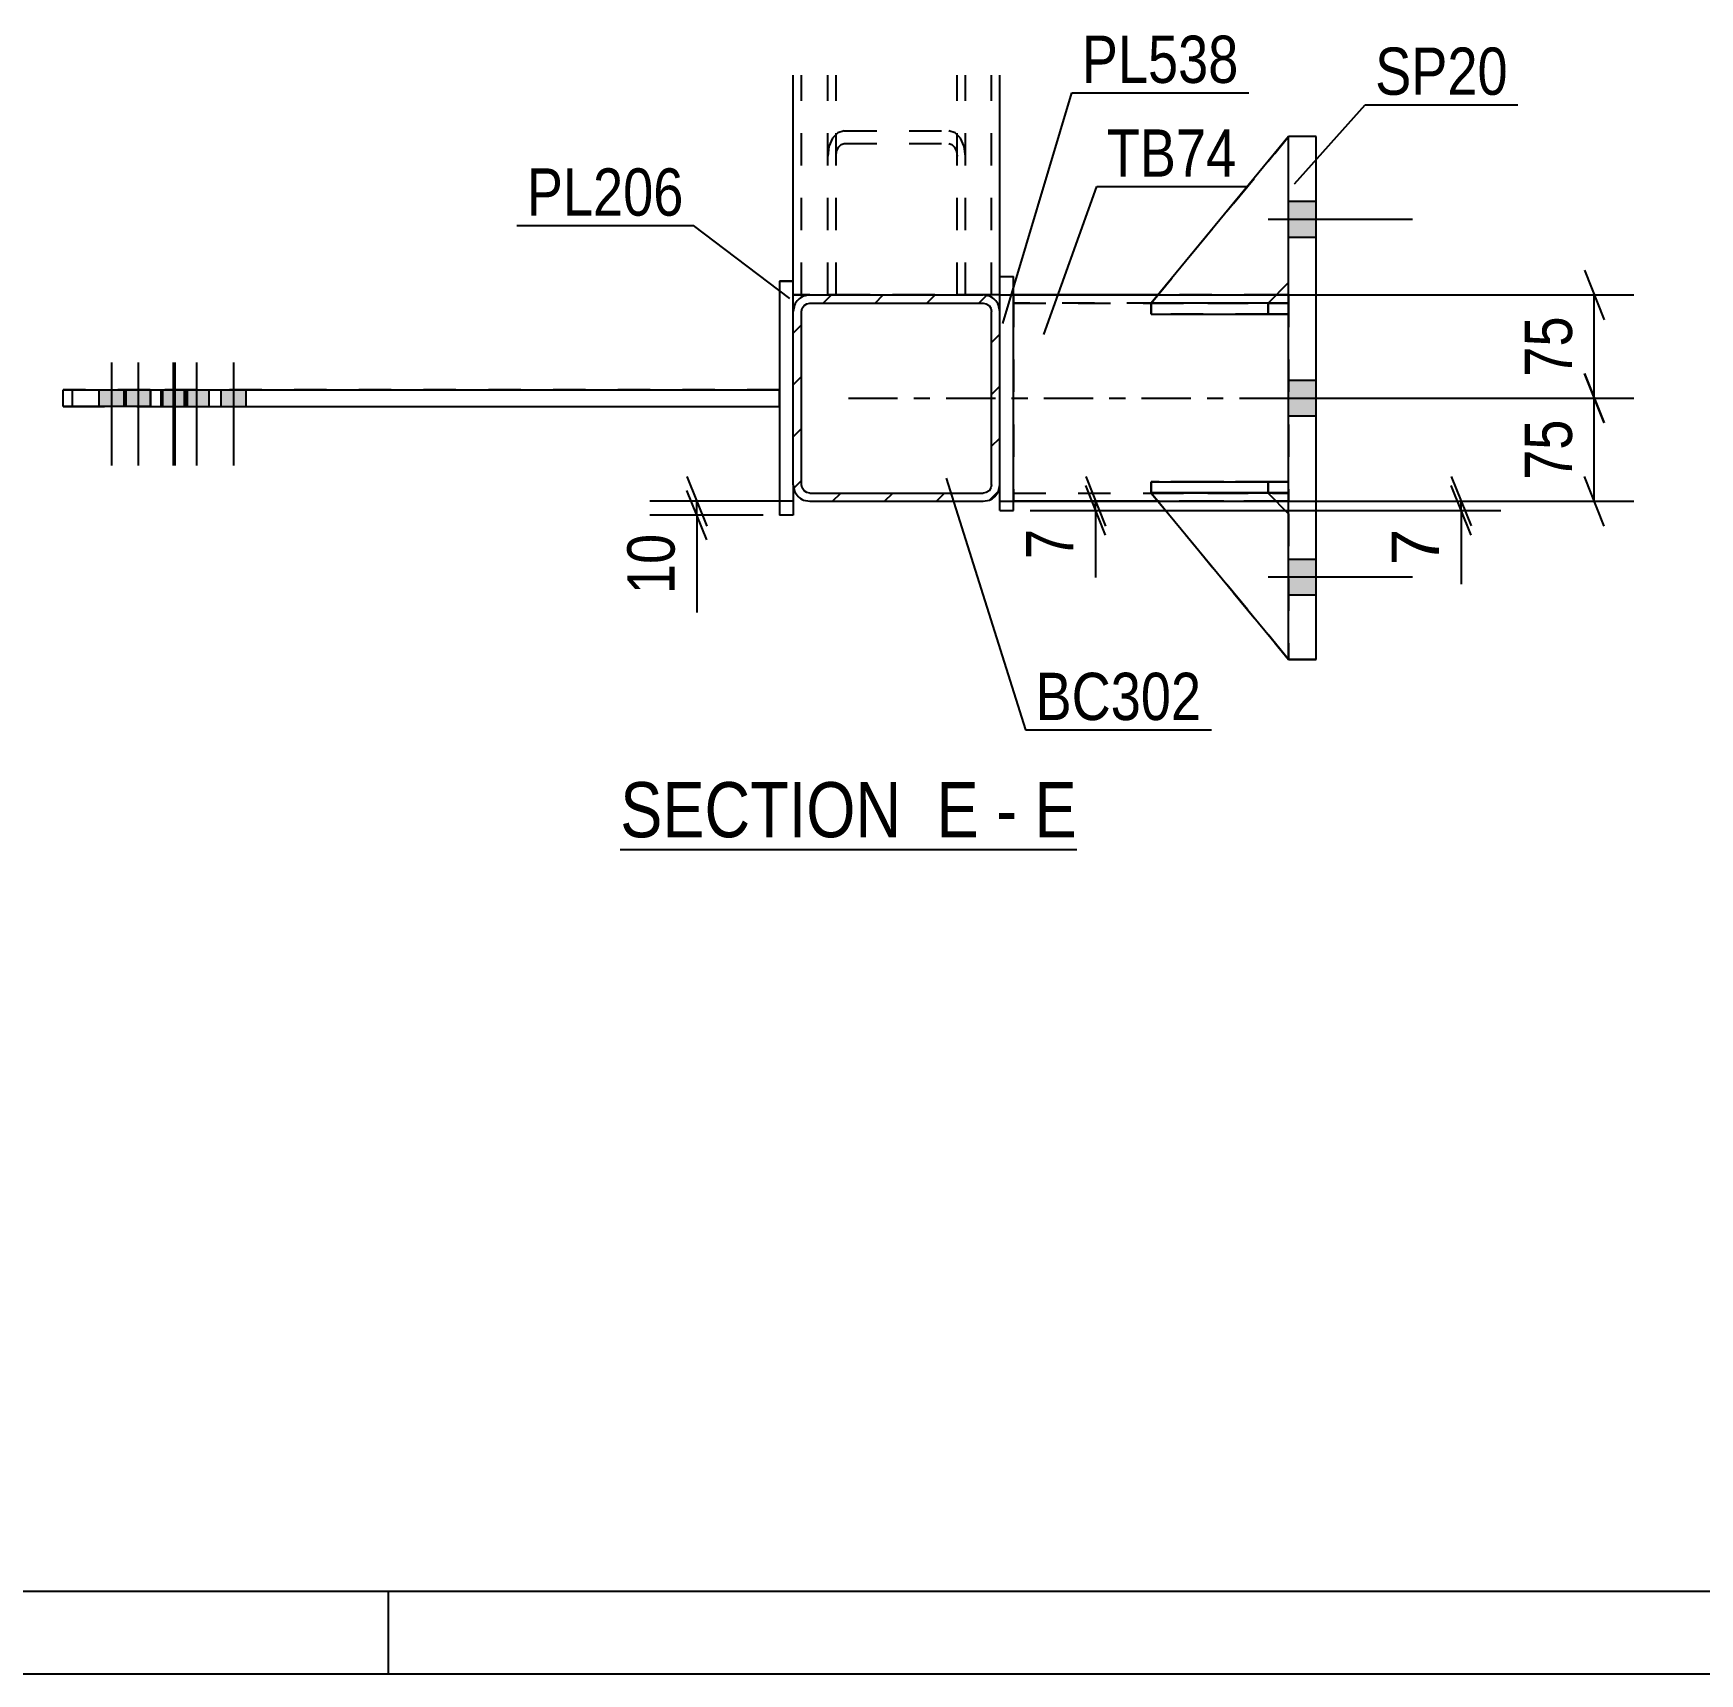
# Model space of a CAD drawing. Header units: millimetres. Extents: x -121 to 720, y -404 to 190.
# Drawn here: x 68.4 to 169.3, y -403.5 to -304.2 of the extents above; entities that cross this region are included whole.
import ezdxf

# ---------------------------------------------------------------- set-up
doc = ezdxf.new("R2010")
doc.units = ezdxf.units.MM
doc.linetypes.add('DXK_LINE_DOT2', pattern=[3.9198, 1.9599, -1.9599])
doc.linetypes.add('DXK_LINE_DOT3', pattern=[5.9187, 2.979, -0.9799, 0.9799, -0.9799])
doc.styles.add('Arial', font='ARIAL.TTF', dxfattribs={"height": 0.2})
doc.styles.add('Arial Narrow', font='ARIALN.TTF', dxfattribs={"height": 0.2})

# ---------------------------------------------------------------- blocks, each defined once
blk = doc.blocks.new('Unknown-318886794-1117')
at = {"color": 5, "linetype": 'Continuous'}
for p, q in [((-116.13, -398.51), (714.87, -398.51)), ((89.87, -403.51), (89.87, -398.51)), ((-121.13, -403.51), (719.87, -403.51))]:
    blk.add_line(p, q, dxfattribs=at)
blk = doc.blocks.new('Unknown-318886794-14 - 7536')
at = {"color": 6, "linetype": 'Continuous'}
blk.add_line((103.91, -353.6), (131.56, -353.6), dxfattribs=at)
at = {"color": 0, "linetype": 'Continuous'}
for points in [[(122.02, -352.85), (122.02, -349.35), (103.91, -349.35), (103.91, -352.85)], [(125.63, -352.85), (125.63, -349.35), (123.07, -349.35), (123.07, -352.85)], [(127.95, -352.85), (127.95, -349.35), (126.68, -349.35), (126.68, -352.85)], [(131.56, -352.85), (131.56, -349.35), (129, -349.35), (129, -352.85)]]:
    blk.add_wipeout(points, dxfattribs=at)
at = {"color": 7, "linetype": 'Continuous', "style": 'Arial Narrow'}
for s, p in [('SECTION ', (103.91, -352.85)), ('E', (123.07, -352.85)), ('E', (129, -352.85)), ('-', (126.68, -352.85))]:
    blk.add_text(s, height=3.34, dxfattribs=at).set_placement(p)
blk = doc.blocks.new('Part-318886794-7538 - 7536')
at = {"color": 2, "linetype": 'Continuous'}
for p, q in [((114.39, -319.17), (114.39, -306.7)), ((126.89, -320), (126.89, -306.7)), ((115.39, -320), (114.39, -320)), ((126.27, -320), (125.89, -320)), ((126.6, -320), (126.27, -320)), ((126.82, -320), (126.6, -320)), ((126.89, -320), (126.82, -320)), ((126.89, -320), (126.89, -320))]:
    blk.add_line(p, q, dxfattribs=at)
at = {"color": 7, "linetype": 'DXK_LINE_DOT2'}
for p, q in [((114.89, -320), (114.89, -306.7)), ((126.39, -320), (126.39, -306.7)), ((114.39, -320), (114.39, -319.17)), ((114.39, -320), (114.39, -320)), ((114.39, -320), (115.39, -320)), ((114.89, -320), (114.93, -320)), ((114.93, -320), (115.01, -320)), ((126.89, -320), (115.39, -320)), ((126.27, -320), (115.39, -320)), ((126.89, -320), (126.89, -320))]:
    blk.add_line(p, q, dxfattribs=at)
blk = doc.blocks.new('Part-318886794-7539 - 7536')
at = {"color": 7, "linetype": 'DXK_LINE_DOT2'}
for p, q in [((116.48, -320), (116.48, -306.7)), ((116.98, -320), (116.98, -306.7)), ((124.31, -320), (124.31, -306.7)), ((124.81, -320), (124.81, -306.7)), ((116.77, -310.51), (116.55, -311.01)), ((117.09, -310.18), (116.77, -310.51)), ((117.48, -310.06), (117.09, -310.18)), ((117.48, -310.06), (123.81, -310.06)), ((124.19, -310.18), (123.81, -310.06)), ((124.52, -310.51), (124.19, -310.18)), ((124.73, -311.01), (124.52, -310.51)), ((116.55, -311.01), (116.48, -311.6)), ((116.98, -311.6), (117.01, -311.31)), ((117.01, -311.31), (117.12, -311.06)), ((117.12, -311.06), (117.28, -310.89)), ((117.28, -310.89), (117.48, -310.83)), ((117.48, -310.83), (123.81, -310.83)), ((123.81, -310.83), (124, -310.89)), ((124, -310.89), (124.16, -311.06)), ((124.16, -311.06), (124.27, -311.31)), ((124.27, -311.31), (124.31, -311.6)), ((124.81, -311.6), (124.73, -311.01)), ((116.48, -320), (116.98, -320)), ((116.55, -320), (116.48, -320)), ((116.55, -320), (124.81, -320)), ((124.81, -320), (124.31, -320))]:
    blk.add_line(p, q, dxfattribs=at)
blk = doc.blocks.new('Part-318886794-7572 - 7536')
at = {"color": 2, "linetype": 'Continuous'}
for p, q in [((136.48, -320), (127.73, -320)), ((144.39, -320), (143.65, -320)), ((136.47, -332.5), (127.73, -332.5)), ((144.39, -332.5), (143.64, -332.5))]:
    blk.add_line(p, q, dxfattribs=at)
at = {"color": 7, "linetype": 'DXK_LINE_DOT2'}
for p, q in [((127.73, -320), (127.73, -320)), ((127.73, -320), (127.73, -332.5)), ((127.73, -320), (144.39, -320)), ((144.39, -320.5), (127.73, -320.5)), ((127.73, -320.5), (144.39, -320.5)), ((143.65, -320), (136.48, -320)), ((144.39, -320), (144.39, -320)), ((144.39, -320), (144.39, -332.5)), ((127.73, -332), (144.39, -332)), ((127.73, -332), (144.39, -332)), ((144.39, -332.5), (127.73, -332.5)), ((143.64, -332.5), (136.47, -332.5))]:
    blk.add_line(p, q, dxfattribs=at)
at = {"color": 7, "linetype": 'DXK_LINE_DOT3'}
blk.add_line((117.73, -326.25), (154.39, -326.25), dxfattribs=at)
blk = doc.blocks.new('Part-318886794-7556 - 7536')
at = {"linetype": 'Continuous'}
h = blk.add_hatch(dxfattribs=at)
h.set_pattern_fill('', scale=0.7, style=0, pattern_type=0)
h.set_pattern_definition([(45, (126.2746, -332.4254), (-1.57154, 1.57154), [])])
h.paths.add_polyline_path([(125.89, -332.5), (126.27, -332.43), (126.6, -332.21), (126.82, -331.88), (126.89, -331.5), (126.89, -321), (126.82, -320.62), (126.6, -320.29), (126.27, -320.08), (125.89, -320), (115.39, -320), (115.01, -320.08), (114.68, -320.29), (114.47, -320.62), (114.39, -321), (114.39, -331.5), (114.47, -331.88), (114.68, -332.21), (115.01, -332.43), (115.39, -332.5)])
h.paths.add_polyline_path([(115.39, -332), (115.2, -331.96), (115.04, -331.86), (114.93, -331.69), (114.89, -331.5), (114.89, -321), (114.93, -320.81), (115.04, -320.65), (115.2, -320.54), (115.39, -320.5), (125.89, -320.5), (126.08, -320.54), (126.25, -320.65), (126.35, -320.81), (126.39, -321), (126.39, -331.5), (126.35, -331.69), (126.25, -331.86), (126.08, -331.96), (125.89, -332)])
at = {"color": 2, "linetype": 'Continuous'}
for p, q in [((114.47, -320.62), (114.39, -321)), ((114.89, -321), (114.93, -320.81)), ((114.93, -320.81), (115.04, -320.65)), ((115.39, -320), (115.01, -320.08)), ((115.04, -320.65), (115.2, -320.54)), ((115.2, -320.54), (115.39, -320.5)), ((115.39, -320), (115.39, -320)), ((115.39, -320), (125.89, -320)), ((115.39, -320.5), (115.39, -320.5)), ((115.39, -320.5), (125.89, -320.5)), ((125.89, -320), (125.89, -320)), ((126.27, -320.08), (125.89, -320)), ((125.89, -320.5), (125.89, -320.5)), ((125.89, -320.5), (126.08, -320.54)), ((126.08, -320.54), (126.25, -320.65)), ((126.25, -320.65), (126.35, -320.81)), ((126.35, -320.81), (126.39, -321)), ((126.89, -321), (126.82, -320.62)), ((114.39, -321), (114.39, -321)), ((114.39, -331.5), (114.39, -321)), ((114.89, -321), (114.89, -321)), ((114.89, -331.5), (114.89, -321)), ((126.39, -321), (126.39, -321)), ((126.39, -331.5), (126.39, -321)), ((126.89, -321), (126.89, -321)), ((126.89, -331.5), (126.89, -321)), ((114.39, -331.5), (114.39, -331.5)), ((114.39, -331.5), (114.47, -331.88)), ((114.89, -331.5), (114.89, -331.5)), ((114.93, -331.69), (114.89, -331.5)), ((115.04, -331.86), (114.93, -331.69)), ((115.2, -331.96), (115.04, -331.86)), ((115.39, -332), (115.2, -331.96)), ((115.39, -332), (115.39, -332)), ((115.39, -332), (125.89, -332)), ((126.08, -331.96), (125.89, -332)), ((125.89, -332), (125.89, -332)), ((126.25, -331.86), (126.08, -331.96)), ((126.35, -331.69), (126.25, -331.86)), ((126.39, -331.5), (126.35, -331.69)), ((126.39, -331.5), (126.39, -331.5)), ((126.82, -331.88), (126.89, -331.5)), ((126.89, -331.5), (126.89, -331.5)), ((115.01, -332.43), (115.39, -332.5)), ((115.39, -332.5), (115.39, -332.5)), ((115.39, -332.5), (125.89, -332.5)), ((125.89, -332.5), (126.27, -332.43)), ((125.89, -332.5), (125.89, -332.5))]:
    blk.add_line(p, q, dxfattribs=at)
at = {"color": 7, "linetype": 'DXK_LINE_DOT3'}
blk.add_line((120.64, -326.25), (120.64, -326.25), dxfattribs=at)
at = {"color": 2, "linetype": 'Continuous'}
for centre, start, end in [((115.39, -321), 112.5, 157.5), ((125.89, -321), 22.5, 67.5), ((115.39, -331.5), 202.5, 247.5), ((125.89, -331.5), 292.5, 337.5)]:
    blk.add_arc(centre, 1, start, end, dxfattribs=at)
blk = doc.blocks.new('Part-318886794-7567 - 7536')
at = {"color": 2, "linetype": 'Continuous'}
for p, q in [((144.39, -342.08), (144.39, -310.41)), ((146.06, -310.41), (144.39, -310.41)), ((146.06, -342.08), (146.06, -310.41)), ((146.06, -342.08), (144.39, -342.08)), ((146.06, -342.08), (146.06, -342.08))]:
    blk.add_line(p, q, dxfattribs=at)
at = {"color": 7, "linetype": 'DXK_LINE_DOT2'}
for p, q in [((146.06, -310.41), (144.39, -310.41)), ((144.39, -342.08), (146.06, -342.08)), ((146.06, -342.08), (146.06, -342.08))]:
    blk.add_line(p, q, dxfattribs=at)
blk = doc.blocks.new('Part-318886794-7641 - 7536')
at = {"color": 2, "linetype": 'Continuous'}
for p, q in [((136.06, -332), (136.06, -332)), ((143.14, -332), (136.06, -332)), ((144.39, -342.08), (136.06, -332)), ((143.14, -332), (143.14, -332)), ((143.14, -332), (144.39, -333.25))]:
    blk.add_line(p, q, dxfattribs=at)
at = {"color": 7, "linetype": 'DXK_LINE_DOT2'}
for p, q in [((136.06, -332), (143.14, -332)), ((144.39, -342.08), (136.06, -332)), ((143.14, -332), (144.39, -333.25)), ((144.39, -333.25), (144.39, -342.08))]:
    blk.add_line(p, q, dxfattribs=at)
blk = doc.blocks.new('Part-318886794-7577 - 7536')
at = {"color": 2, "linetype": 'Continuous'}
for p, q in [((126.89, -318.88), (127.73, -318.88)), ((127.73, -333.05), (127.73, -318.88)), ((126.89, -321), (126.89, -320)), ((126.89, -333.05), (126.89, -331.5)), ((126.89, -333.05), (127.73, -333.05))]:
    blk.add_line(p, q, dxfattribs=at)
at = {"color": 7, "linetype": 'DXK_LINE_DOT2'}
for p, q in [((126.89, -318.88), (127.73, -318.88)), ((126.89, -320), (126.89, -318.88)), ((126.89, -331.5), (126.89, -321)), ((126.89, -333.05), (127.73, -333.05))]:
    blk.add_line(p, q, dxfattribs=at)
blk = doc.blocks.new('Part-318886794-7583 - 7536')
at = {"color": 2, "linetype": 'Continuous'}
for p, q in [((113.56, -319.17), (113.56, -319.17)), ((114.39, -319.17), (113.56, -319.17)), ((113.56, -319.17), (113.56, -333.34)), ((114.39, -319.17), (114.39, -319.17)), ((114.39, -321), (114.39, -319.17)), ((114.39, -331.5), (114.39, -333.34)), ((113.56, -333.34), (113.56, -333.34)), ((114.39, -333.34), (113.56, -333.34)), ((114.39, -333.34), (114.39, -333.34))]:
    blk.add_line(p, q, dxfattribs=at)
at = {"color": 7, "linetype": 'DXK_LINE_DOT2'}
for p, q in [((113.56, -319.17), (114.39, -319.17)), ((114.39, -331.5), (114.39, -321)), ((114.39, -333.34), (113.56, -333.34)), ((113.56, -333.34), (113.56, -333.34))]:
    blk.add_line(p, q, dxfattribs=at)
blk = doc.blocks.new('Part-318886794-7639 - 7536')
at = {"color": 2, "linetype": 'Continuous'}
for p, q in [((144.39, -310.41), (136.06, -320.5)), ((144.39, -310.41), (144.39, -310.41)), ((144.39, -310.41), (144.39, -310.41)), ((143.15, -320.49), (144.39, -319.25)), ((137.1, -320.5), (136.06, -320.5)), ((136.06, -320.5), (136.06, -320.5))]:
    blk.add_line(p, q, dxfattribs=at)
at = {"color": 7, "linetype": 'DXK_LINE_DOT2'}
for p, q in [((144.39, -310.41), (136.06, -320.5)), ((144.39, -319.25), (144.39, -310.41)), ((143.14, -320.5), (144.39, -319.25)), ((143.14, -320.5), (136.06, -320.5)), ((143.14, -320.5), (137.1, -320.5)), ((143.14, -320.5), (143.15, -320.49)), ((143.14, -320.5), (143.14, -320.5))]:
    blk.add_line(p, q, dxfattribs=at)
blk = doc.blocks.new('Part-318886794-7640 - 7536')
at = {"color": 7, "linetype": 'DXK_LINE_DOT2'}
for p, q in [((144.39, -310.41), (136.06, -320.5)), ((136.06, -320.5), (144.39, -310.41)), ((144.39, -319.25), (144.39, -310.41)), ((143.14, -320.5), (144.39, -319.25)), ((143.14, -320.5), (144.39, -319.25)), ((136.06, -320.5), (143.14, -320.5)), ((136.06, -320.5), (136.06, -320.5)), ((143.14, -320.5), (136.06, -320.5)), ((143.14, -320.5), (143.14, -320.5))]:
    blk.add_line(p, q, dxfattribs=at)
blk = doc.blocks.new('Part-318886794-7642 - 7536')
at = {"color": 7, "linetype": 'DXK_LINE_DOT2'}
for p, q in [((136.06, -332), (143.14, -332)), ((144.39, -342.08), (136.06, -332)), ((136.06, -332), (136.06, -332)), ((143.14, -332), (136.06, -332)), ((136.06, -332), (144.39, -342.08)), ((143.14, -332), (144.39, -333.25)), ((143.14, -332), (143.14, -332)), ((143.14, -332), (144.39, -333.25)), ((144.39, -333.25), (144.39, -342.08))]:
    blk.add_line(p, q, dxfattribs=at)
blk = doc.blocks.new('Part-318886794-7644 - 7536')
at = {"color": 2, "linetype": 'Continuous'}
for p, q in [((70.18, -325.75), (70.18, -325.75)), ((70.18, -325.75), (70.71, -325.75)), ((70.18, -326.75), (70.18, -325.75)), ((70.71, -325.75), (75.45, -325.75)), ((70.71, -325.75), (70.71, -326.75)), ((75.45, -325.75), (113.56, -325.75)), ((75.45, -325.75), (75.45, -326.75)), ((113.56, -325.75), (113.56, -325.75)), ((113.56, -326.75), (113.56, -325.75)), ((70.71, -326.75), (70.18, -326.75)), ((75.45, -326.75), (70.71, -326.75)), ((75.45, -326.75), (113.56, -326.75))]:
    blk.add_line(p, q, dxfattribs=at)
at = {"color": 7, "linetype": 'DXK_LINE_DOT2'}
for p, q in [((70.71, -325.75), (70.18, -325.75)), ((75.45, -325.75), (70.71, -325.75)), ((70.71, -325.75), (70.71, -326.75)), ((113.56, -325.75), (75.45, -325.75)), ((75.45, -325.75), (75.45, -326.75)), ((70.18, -326.75), (70.18, -326.75)), ((70.18, -326.75), (70.71, -326.75)), ((70.71, -326.75), (75.45, -326.75)), ((75.45, -326.75), (113.56, -326.75)), ((113.56, -326.75), (113.56, -326.75))]:
    blk.add_line(p, q, dxfattribs=at)
blk = doc.blocks.new('Part-318886794-7659 - 7536')
at = {"color": 2, "linetype": 'Continuous'}
for p, q in [((136.07, -320.49), (136.06, -320.49)), ((136.06, -320.49), (136.06, -321.16)), ((144.39, -320.49), (137.1, -320.49)), ((144.39, -320.49), (144.39, -320.49)), ((144.39, -320.49), (144.39, -321.16)), ((136.06, -321.16), (144.39, -321.16))]:
    blk.add_line(p, q, dxfattribs=at)
at = {"color": 7, "linetype": 'DXK_LINE_DOT2'}
for p, q in [((137.1, -320.49), (136.07, -320.49)), ((143.14, -320.49), (136.07, -320.49)), ((143.14, -320.49), (144.39, -320.49)), ((143.14, -320.49), (143.14, -321.16)), ((144.39, -320.49), (144.39, -320.49)), ((136.06, -321.16), (143.14, -321.16)), ((143.14, -321.16), (144.39, -321.16))]:
    blk.add_line(p, q, dxfattribs=at)
blk = doc.blocks.new('Part-318886794-7660 - 7536')
at = {"color": 2, "linetype": 'Continuous'}
for p, q in [((136.06, -331.33), (144.39, -331.33)), ((136.06, -331.33), (136.06, -331.99)), ((144.39, -331.99), (136.06, -331.99)), ((144.39, -331.33), (144.39, -331.33)), ((144.39, -331.99), (144.39, -331.33))]:
    blk.add_line(p, q, dxfattribs=at)
at = {"color": 7, "linetype": 'DXK_LINE_DOT2'}
for p, q in [((143.14, -331.33), (136.06, -331.33)), ((136.06, -331.99), (143.14, -331.99)), ((144.39, -331.33), (143.14, -331.33)), ((143.14, -331.33), (143.14, -331.99)), ((143.14, -331.99), (144.39, -331.99)), ((144.39, -331.33), (144.39, -331.33))]:
    blk.add_line(p, q, dxfattribs=at)
blk = doc.blocks.new('Part-318886794-7661 - 7536')
at = {"color": 7, "linetype": 'DXK_LINE_DOT2'}
for p, q in [((136.06, -321.16), (136.06, -320.49)), ((136.06, -320.49), (143.14, -320.49)), ((144.39, -320.49), (136.06, -320.49)), ((143.14, -321.16), (143.14, -320.49)), ((143.14, -320.49), (144.39, -320.49)), ((144.39, -321.16), (144.39, -320.49)), ((144.39, -321.16), (144.39, -320.49)), ((144.39, -320.49), (144.39, -320.49)), ((143.14, -321.16), (136.06, -321.16)), ((136.06, -321.16), (144.39, -321.16)), ((144.39, -321.16), (143.14, -321.16)), ((144.39, -321.16), (144.39, -321.16))]:
    blk.add_line(p, q, dxfattribs=at)
blk = doc.blocks.new('Part-318886794-7662 - 7536')
at = {"color": 7, "linetype": 'DXK_LINE_DOT2'}
for p, q in [((136.06, -331.99), (136.06, -331.33)), ((136.06, -331.33), (143.14, -331.33)), ((144.39, -331.33), (136.06, -331.33)), ((143.14, -331.99), (136.06, -331.99)), ((136.06, -331.99), (144.39, -331.99)), ((143.14, -331.99), (143.14, -331.33)), ((143.14, -331.33), (144.39, -331.33)), ((144.39, -331.99), (143.14, -331.99)), ((144.39, -331.99), (144.39, -331.33)), ((144.39, -331.99), (144.39, -331.33)), ((144.39, -331.33), (144.39, -331.33)), ((144.39, -331.99), (144.39, -331.99))]:
    blk.add_line(p, q, dxfattribs=at)
blk = doc.blocks.new('Bolt-318886794-7677 - 7536')
at = {"linetype": 'Continuous'}
for points in [[(146.06, -316.5), (146.06, -314.33), (144.39, -314.33), (144.39, -316.5)], [(146.06, -316.5), (146.06, -314.33), (144.39, -314.33), (144.39, -316.5)], [(146.06, -316.5), (146.06, -314.33), (144.39, -314.33), (144.39, -316.5)], [(146.06, -327.33), (146.06, -325.16), (144.39, -325.16), (144.39, -327.33)], [(146.06, -327.33), (146.06, -325.16), (144.39, -325.16), (144.39, -327.33)], [(146.06, -338.16), (146.06, -336), (144.39, -336), (144.39, -338.16)], [(146.06, -338.16), (146.06, -336), (144.39, -336), (144.39, -338.16)], [(146.06, -338.16), (146.06, -336), (144.39, -336), (144.39, -338.16)]]:
    blk.add_hatch(color=1, dxfattribs=at).paths.add_polyline_path(points)
at = {"color": 1, "linetype": 'Continuous'}
for p, q in [((144.39, -314.33), (146.06, -314.33)), ((144.39, -314.33), (146.06, -314.33)), ((144.39, -314.33), (146.06, -314.33)), ((143.14, -315.41), (151.89, -315.41)), ((143.14, -315.41), (151.89, -315.41)), ((143.14, -315.41), (151.89, -315.41)), ((144.39, -316.5), (146.06, -316.5)), ((144.39, -316.5), (146.06, -316.5)), ((144.39, -316.5), (146.06, -316.5)), ((144.39, -325.16), (146.06, -325.16)), ((144.39, -325.16), (146.06, -325.16)), ((143.14, -326.25), (151.89, -326.25)), ((143.14, -326.25), (151.89, -326.25)), ((144.39, -327.33), (146.06, -327.33)), ((144.39, -327.33), (146.06, -327.33)), ((144.39, -336), (146.06, -336)), ((144.39, -336), (146.06, -336)), ((144.39, -336), (146.06, -336)), ((143.14, -337.08), (151.89, -337.08)), ((143.14, -337.08), (151.89, -337.08)), ((143.14, -337.08), (151.89, -337.08)), ((144.39, -338.16), (146.06, -338.16)), ((144.39, -338.16), (146.06, -338.16)), ((144.39, -338.16), (146.06, -338.16))]:
    blk.add_line(p, q, dxfattribs=at)
blk = doc.blocks.new('Bolt-318886794-7809 - 7536')
at = {"linetype": 'Continuous'}
for points in [[(73.84, -325.75), (72.34, -325.75), (72.34, -326.75), (73.84, -326.75)], [(73.84, -325.75), (72.34, -325.75), (72.34, -326.75), (73.84, -326.75)], [(77.59, -325.75), (76.09, -325.75), (76.09, -326.75), (77.59, -326.75)], [(77.59, -325.75), (76.09, -325.75), (76.09, -326.75), (77.59, -326.75)]]:
    blk.add_hatch(color=1, dxfattribs=at).paths.add_polyline_path(points)
at = {"color": 1, "linetype": 'Continuous'}
for p, q in [((73.09, -324.09), (73.09, -330.34)), ((73.09, -324.09), (73.09, -330.34)), ((76.84, -324.09), (76.84, -330.34)), ((76.84, -324.09), (76.84, -330.34)), ((72.34, -325.75), (72.34, -326.75)), ((72.34, -325.75), (72.34, -326.75)), ((73.84, -325.75), (73.84, -326.75)), ((73.84, -325.75), (73.84, -326.75)), ((76.09, -325.75), (76.09, -326.75)), ((76.09, -325.75), (76.09, -326.75)), ((77.59, -325.75), (77.59, -326.75)), ((77.59, -325.75), (77.59, -326.75))]:
    blk.add_line(p, q, dxfattribs=at)
blk = doc.blocks.new('Bolt-318886794-7814 - 7536')
at = {"linetype": 'Continuous'}
for points in [[(75.46, -325.75), (73.96, -325.75), (73.96, -326.75), (75.46, -326.75)], [(77.69, -325.75), (76.19, -325.75), (76.19, -326.75), (77.69, -326.75)], [(79, -325.75), (77.5, -325.75), (77.5, -326.75), (79, -326.75)], [(81.23, -325.75), (79.73, -325.75), (79.73, -326.75), (81.23, -326.75)]]:
    blk.add_hatch(color=1, dxfattribs=at).paths.add_polyline_path(points)
at = {"color": 1, "linetype": 'Continuous'}
for p, q in [((74.71, -324.09), (74.71, -330.34)), ((76.94, -324.09), (76.94, -330.34)), ((78.25, -324.09), (78.25, -330.34)), ((80.48, -324.09), (80.48, -330.34)), ((73.96, -325.75), (73.96, -326.75)), ((75.46, -325.75), (75.46, -326.75)), ((76.19, -325.75), (76.19, -326.75)), ((77.5, -325.75), (77.5, -326.75)), ((77.69, -325.75), (77.69, -326.75)), ((79, -325.75), (79, -326.75)), ((79.73, -325.75), (79.73, -326.75)), ((81.23, -325.75), (81.23, -326.75))]:
    blk.add_line(p, q, dxfattribs=at)
blk = doc.blocks.new('Bolt-318886794-7827 - 7536')
at = {"linetype": 'Continuous'}
for points in [[(75.46, -325.75), (73.96, -325.75), (73.96, -326.75), (75.46, -326.75)], [(77.69, -325.75), (76.19, -325.75), (76.19, -326.75), (77.69, -326.75)], [(79, -325.75), (77.5, -325.75), (77.5, -326.75), (79, -326.75)], [(81.23, -325.75), (79.73, -325.75), (79.73, -326.75), (81.23, -326.75)]]:
    blk.add_hatch(color=1, dxfattribs=at).paths.add_polyline_path(points)
at = {"color": 1, "linetype": 'Continuous'}
for p, q in [((74.71, -324.09), (74.71, -330.34)), ((76.94, -324.09), (76.94, -330.34)), ((78.25, -324.09), (78.25, -330.34)), ((80.48, -324.09), (80.48, -330.34)), ((73.96, -325.75), (73.96, -326.75)), ((75.46, -325.75), (75.46, -326.75)), ((76.19, -325.75), (76.19, -326.75)), ((77.5, -325.75), (77.5, -326.75)), ((77.69, -325.75), (77.69, -326.75)), ((79, -325.75), (79, -326.75)), ((79.73, -325.75), (79.73, -326.75)), ((81.23, -325.75), (81.23, -326.75))]:
    blk.add_line(p, q, dxfattribs=at)
blk = doc.blocks.new('StraightDimension-318886794-7829 - 7536')
at = {"color": 7, "linetype": 'Continuous'}
for p, q in [((154.24, -330.99), (155.44, -333.99)), ((155.44, -334.55), (154.24, -331.55)), ((145.39, -332.49), (157.24, -332.49)), ((154.84, -333.05), (154.84, -332.49)), ((128.73, -333.05), (157.24, -333.05)), ((154.84, -333.05), (154.84, -337.52)), ((154.84, -333.05), (154.84, -337.52))]:
    blk.add_line(p, q, dxfattribs=at)
at = {"color": 0}
blk.add_wipeout([(154.09, -333.57), (149.89, -333.57), (149.89, -336.99), (154.09, -336.99)], dxfattribs=at)
at = {"color": 3, "style": 'Arial'}
blk.add_text('7', height=2.87, rotation=90.0002, dxfattribs=at).set_placement((153.49, -336.39))
blk = doc.blocks.new('StraightDimension-318886794-7840 - 7536')
at = {"color": 7, "linetype": 'Continuous'}
for p, q in [((162.3, -324.75), (163.5, -327.75)), ((146.23, -326.25), (165.3, -326.25)), ((162.9, -332.5), (162.9, -326.25)), ((163.5, -334), (162.3, -331)), ((126.89, -332.5), (165.3, -332.5))]:
    blk.add_line(p, q, dxfattribs=at)
at = {"color": 0}
blk.add_wipeout([(162.15, -326.95), (157.95, -326.95), (157.95, -331.8), (162.15, -331.8)], dxfattribs=at)
at = {"color": 3, "style": 'Arial Narrow'}
blk.add_text('75', height=2.863, rotation=90.0002, dxfattribs=at).set_placement((161.55, -331.2))
blk = doc.blocks.new('StraightDimension-318886794-7848 - 7536')
at = {"color": 7, "linetype": 'Continuous'}
for p, q in [((162.3, -318.5), (163.5, -321.5)), ((126.89, -320), (165.3, -320)), ((162.9, -326.25), (162.9, -320)), ((163.5, -327.75), (162.3, -324.75)), ((146.23, -326.25), (165.3, -326.25))]:
    blk.add_line(p, q, dxfattribs=at)
at = {"color": 0}
blk.add_wipeout([(162.15, -320.7), (157.95, -320.7), (157.95, -325.55), (162.15, -325.55)], dxfattribs=at)
at = {"color": 3, "style": 'Arial Narrow'}
blk.add_text('75', height=2.863, rotation=90.0002, dxfattribs=at).set_placement((161.55, -324.95))
blk = doc.blocks.new('StraightDimension-318886794-7858 - 7536')
at = {"color": 7, "linetype": 'Continuous'}
for p, q in [((107.95, -331), (109.15, -334)), ((109.15, -334.84), (107.95, -331.84)), ((114.39, -332.5), (105.7, -332.5)), ((108.55, -333.34), (108.55, -332.5)), ((112.56, -333.34), (105.7, -333.34)), ((108.55, -333.34), (108.55, -339.24)), ((108.55, -333.34), (108.55, -339.24))]:
    blk.add_line(p, q, dxfattribs=at)
at = {"color": 0}
blk.add_wipeout([(107.8, -333.86), (103.6, -333.86), (103.6, -338.72), (107.8, -338.72)], dxfattribs=at)
at = {"color": 3, "style": 'Arial Narrow'}
blk.add_text('10', height=2.863, rotation=90.0002, dxfattribs=at).set_placement((107.2, -338.12))
blk = doc.blocks.new('StraightDimension-318886794-7867 - 7536')
at = {"color": 7, "linetype": 'Continuous'}
for p, q in [((132.1, -331), (133.3, -334)), ((133.3, -334.55), (132.1, -331.55)), ((126.89, -332.5), (135.1, -332.5)), ((132.7, -333.05), (132.7, -332.5)), ((128.73, -333.05), (135.1, -333.05)), ((132.7, -333.05), (132.7, -337.12)), ((132.7, -333.05), (132.7, -337.12))]:
    blk.add_line(p, q, dxfattribs=at)
at = {"color": 0}
blk.add_wipeout([(131.95, -333.57), (127.75, -333.57), (127.75, -336.6), (131.95, -336.6)], dxfattribs=at)
at = {"color": 3, "style": 'Arial Narrow'}
blk.add_text('7', height=2.86, rotation=90.0002, dxfattribs=at).set_placement((131.35, -336))
blk = doc.blocks.new('Mark-318886794-7563 - 7536')
at = {"color": 30, "linetype": 'Continuous'}
for p, q in [((144.75, -313.27), (149.03, -308.48)), ((149.03, -308.48), (158.27, -308.48))]:
    blk.add_line(p, q, dxfattribs=at)
at = {"color": 0}
blk.add_wipeout([(157.67, -307.88), (157.67, -304.88), (149.63, -304.88), (149.63, -307.88)], dxfattribs=at)
blk.add_wipeout([(157.67, -307.88), (157.67, -304.88), (149.63, -304.88), (149.63, -307.88)], dxfattribs=at)
at = {"color": 3, "style": 'Arial Narrow'}
blk.add_text('SP20', height=2.863, dxfattribs=at).set_placement((149.63, -307.88))
blk = doc.blocks.new('Mark-318886794-7568 - 7536')
at = {"color": 30, "linetype": 'Continuous'}
for p, q in [((129.57, -322.39), (132.77, -313.44)), ((132.77, -313.44), (141.83, -313.44))]:
    blk.add_line(p, q, dxfattribs=at)
at = {"color": 0}
blk.add_wipeout([(141.23, -312.84), (141.23, -309.84), (133.37, -309.84), (133.37, -312.84)], dxfattribs=at)
blk.add_wipeout([(141.23, -312.84), (141.23, -309.84), (133.37, -309.84), (133.37, -312.84)], dxfattribs=at)
at = {"color": 3, "style": 'Arial Narrow'}
blk.add_text('TB74', height=2.863, dxfattribs=at).set_placement((133.37, -312.84))
blk = doc.blocks.new('Mark-318886794-7552 - 7536')
at = {"color": 30, "linetype": 'Continuous'}
for p, q in [((123.64, -331.09), (128.46, -346.35)), ((128.46, -346.35), (139.71, -346.35))]:
    blk.add_line(p, q, dxfattribs=at)
at = {"color": 0}
blk.add_wipeout([(139.11, -345.75), (139.11, -342.75), (129.06, -342.75), (129.06, -345.75)], dxfattribs=at)
blk.add_wipeout([(139.11, -345.75), (139.11, -342.75), (129.06, -342.75), (129.06, -345.75)], dxfattribs=at)
at = {"color": 3, "style": 'Arial Narrow'}
blk.add_text('BC302', height=2.863, dxfattribs=at).set_placement((129.06, -345.75))
blk = doc.blocks.new('Mark-318886794-7573 - 7536')
at = {"color": 30, "linetype": 'Continuous'}
for p, q in [((127.08, -321.74), (131.26, -307.76)), ((131.26, -307.76), (141.97, -307.76))]:
    blk.add_line(p, q, dxfattribs=at)
at = {"color": 0}
blk.add_wipeout([(141.37, -307.16), (141.37, -304.16), (131.86, -304.16), (131.86, -307.16)], dxfattribs=at)
blk.add_wipeout([(141.37, -307.16), (141.37, -304.16), (131.86, -304.16), (131.86, -307.16)], dxfattribs=at)
at = {"color": 3, "style": 'Arial Narrow'}
blk.add_text('PL538', height=2.863, dxfattribs=at).set_placement((131.86, -307.16))
blk = doc.blocks.new('Mark-318886794-7579 - 7536')
at = {"color": 30, "linetype": 'Continuous'}
for p in [(97.65, -315.8), (114.19, -320.22)]:
    blk.add_line(p, (108.35, -315.8), dxfattribs=at)
at = {"color": 0}
blk.add_wipeout([(107.75, -315.2), (107.75, -312.2), (98.25, -312.2), (98.25, -315.2)], dxfattribs=at)
blk.add_wipeout([(107.75, -315.2), (107.75, -312.2), (98.25, -312.2), (98.25, -315.2)], dxfattribs=at)
at = {"color": 3, "style": 'Arial Narrow'}
blk.add_text('PL206', height=2.863, dxfattribs=at).set_placement((98.25, -315.2))

msp = doc.modelspace()

# ---------------------------------------------------------------- block references
for name in ['Unknown-318886794-1117', 'Part-318886794-7538 - 7536', 'Part-318886794-7539 - 7536', 'Part-318886794-7639 - 7536', 'Part-318886794-7640 - 7536', 'Part-318886794-7567 - 7536', 'Bolt-318886794-7677 - 7536', 'Part-318886794-7577 - 7536', 'Part-318886794-7583 - 7536', 'Part-318886794-7556 - 7536', 'Part-318886794-7572 - 7536', 'Part-318886794-7659 - 7536', 'Part-318886794-7661 - 7536', 'Bolt-318886794-7809 - 7536', 'Bolt-318886794-7814 - 7536', 'Bolt-318886794-7827 - 7536', 'Part-318886794-7644 - 7536', 'Part-318886794-7660 - 7536', 'Part-318886794-7662 - 7536', 'Part-318886794-7641 - 7536', 'Part-318886794-7642 - 7536']:
    msp.add_blockref(name, (0, 0))

# ---------------------------------------------------------------- next in the draw order: block references
for name in ['Mark-318886794-7563 - 7536', 'Mark-318886794-7579 - 7536', 'StraightDimension-318886794-7858 - 7536', 'StraightDimension-318886794-7829 - 7536', 'Unknown-318886794-14 - 7536']:
    msp.add_blockref(name, (0, 0))

# ---------------------------------------------------------------- next in the draw order: block references
msp.add_blockref('StraightDimension-318886794-7840 - 7536', (0, 0))

# ---------------------------------------------------------------- next in the draw order: block references
for name in ['StraightDimension-318886794-7848 - 7536', 'StraightDimension-318886794-7867 - 7536']:
    msp.add_blockref(name, (0, 0))

# ---------------------------------------------------------------- next in the draw order: block references
for name in ['Mark-318886794-7568 - 7536', 'Mark-318886794-7552 - 7536']:
    msp.add_blockref(name, (0, 0))

# ---------------------------------------------------------------- next in the draw order: block references
msp.add_blockref('Mark-318886794-7573 - 7536', (0, 0))

doc.saveas('drawing.dxf')
